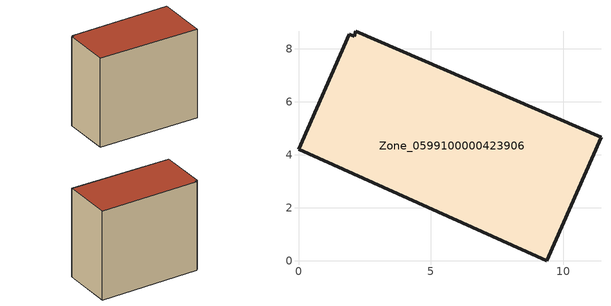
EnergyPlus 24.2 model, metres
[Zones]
Zone_0599100000423906
 floor ground (C_G): 2.11,8.47 2.17,8.65 11.42,4.67 9.37,0 0,4.21 1.91,8.55 z0
 wall outside (C_F): 9.37,0 11.42,4.67 2.17,8.65 2.11,8.47 1.91,8.55 0,4.21 9.37,0 z0:9.04
 roof outside (C_R): 2.17,8.65 2.11,8.47 1.91,8.55 0,4.21 9.37,0 11.42,4.67 z9.04
[BUILDING]
Pand.0599100000423906: North Axis=0; Terrain=City; Loads Convergence Tolerance Value=0.04; Temperature Convergence Tolerance Value=0.4; Solar Distribution=FullExterior; Maximum Number of Warmup Days=25; Minimum Number of Warmup Days=1
[Site:Location]
Rotterdam.The.Hague.AP_ZH_NLD Design_Conditions: Latitude=51.96; Longitude=4.45; Time Zone=1; Elevation=-4.5
[SITE:GROUNDTEMPERATURE:BUILDINGSURFACE]
18, 18, 18, 18, 18, 18, 18, 18, 18, 18, 18, 18
[MATERIAL] Thermal Absorptance=0.9; Solar Absorptance=0.7; Visible Absorptance=0.7
Name | Roughness | Thickness | Conductivity | Density | Specific Heat
G.TI.1992-2005 | MediumSmooth | 0.15 | 0.06 | 540 | 1210
F.TI.1992-2005 | Rough | 0.3 | 0.12 | 1920 | 840
R.TI.1992-2005 | MediumRough | 0.2 | 0.08 | 1500 | 1000
[CONSTRUCTION]
C_G: G.TI.1992-2005
C_F: F.TI.1992-2005
C_R: R.TI.1992-2005
[ZONE]
Zone_0599100000423906: Type=1; Multiplier=1; Ceiling Height=Autocalculate; Volume=Autocalculate; Floor Area=autocalculate; Part of Total Floor Area=Yes
[ZONEINFILTRATION:DESIGNFLOWRATE]
Infil_Zone_0599100000423906: Zone or ZoneList or Space or SpaceList=Zone_0599100000423906; Schedule=AlwaysOn; Design Flow Rate Calculation Method=Flow/Area; Flow Rate per Floor Area=0.0015; Constant Term Coefficient=1; Temperature Term Coefficient=0; Velocity Term Coefficient=0; Velocity Squared Term Coefficient=0
[HVACTEMPLATE:ZONE:IDEALLOADSAIRSYSTEM]
Zone_0599100000423906: Maximum Heating Supply Air Temperature=50; Minimum Cooling Supply Air Temperature=13; Maximum Heating Supply Air Humidity Ratio=0.0156; Minimum Cooling Supply Air Humidity Ratio=0.0077; Heating Limit=NoLimit; Cooling Limit=NoLimit; Dehumidification Control Type=ConstantSensibleHeatRatio; Cooling Sensible Heat Ratio=0.7; Dehumidification Setpoint=60; Humidification Control Type=None; Humidification Setpoint=30; Outdoor Air Method=None; Outdoor Air Flow Rate per Person=0.00944; Outdoor Air Flow Rate per Zone Floor Area=0; Outdoor Air Flow Rate per Zone=0; Demand Controlled Ventilation Type=None; Outdoor Air Economizer Type=NoEconomizer; Heat Recovery Type=None; Sensible Heat Recovery Effectiveness=0.7; Latent Heat Recovery Effectiveness=0.65
[ZONECONTROL:THERMOSTAT]
ThermostatControl_Zone_0599100000423906: Zone or ZoneList=Zone_0599100000423906; Control Type Schedule=DualSetpointControlType; Control 1=Thermostat_Zone_0599100000423906; Temperature Difference Between Cutout And Setpoint=0
[THERMOSTATSETPOINT:DUALSETPOINT]
Thermostat_Zone_0599100000423906: Heating Setpoint Temperature Schedule=HeatingSetpoint_Zone_0599100000423906; Cooling Setpoint Temperature Schedule=CoolingSetpoint_Zone_0599100000423906
[SCHEDULE:COMPACT]
HeatingSetpoint_Zone_0599100000423906: Through: 12/31, For: AllDays, Until: 24:00, 21
CoolingSetpoint_Zone_0599100000423906: Through: 12/31, For: AllDays, Until: 24:00, 24
DualSetpointControlType: Through: 12/31, For: AllDays, Until: 24:00, 4
AlwaysOn: Through: 12/31, For: AllDays, Until: 24:00, 1
